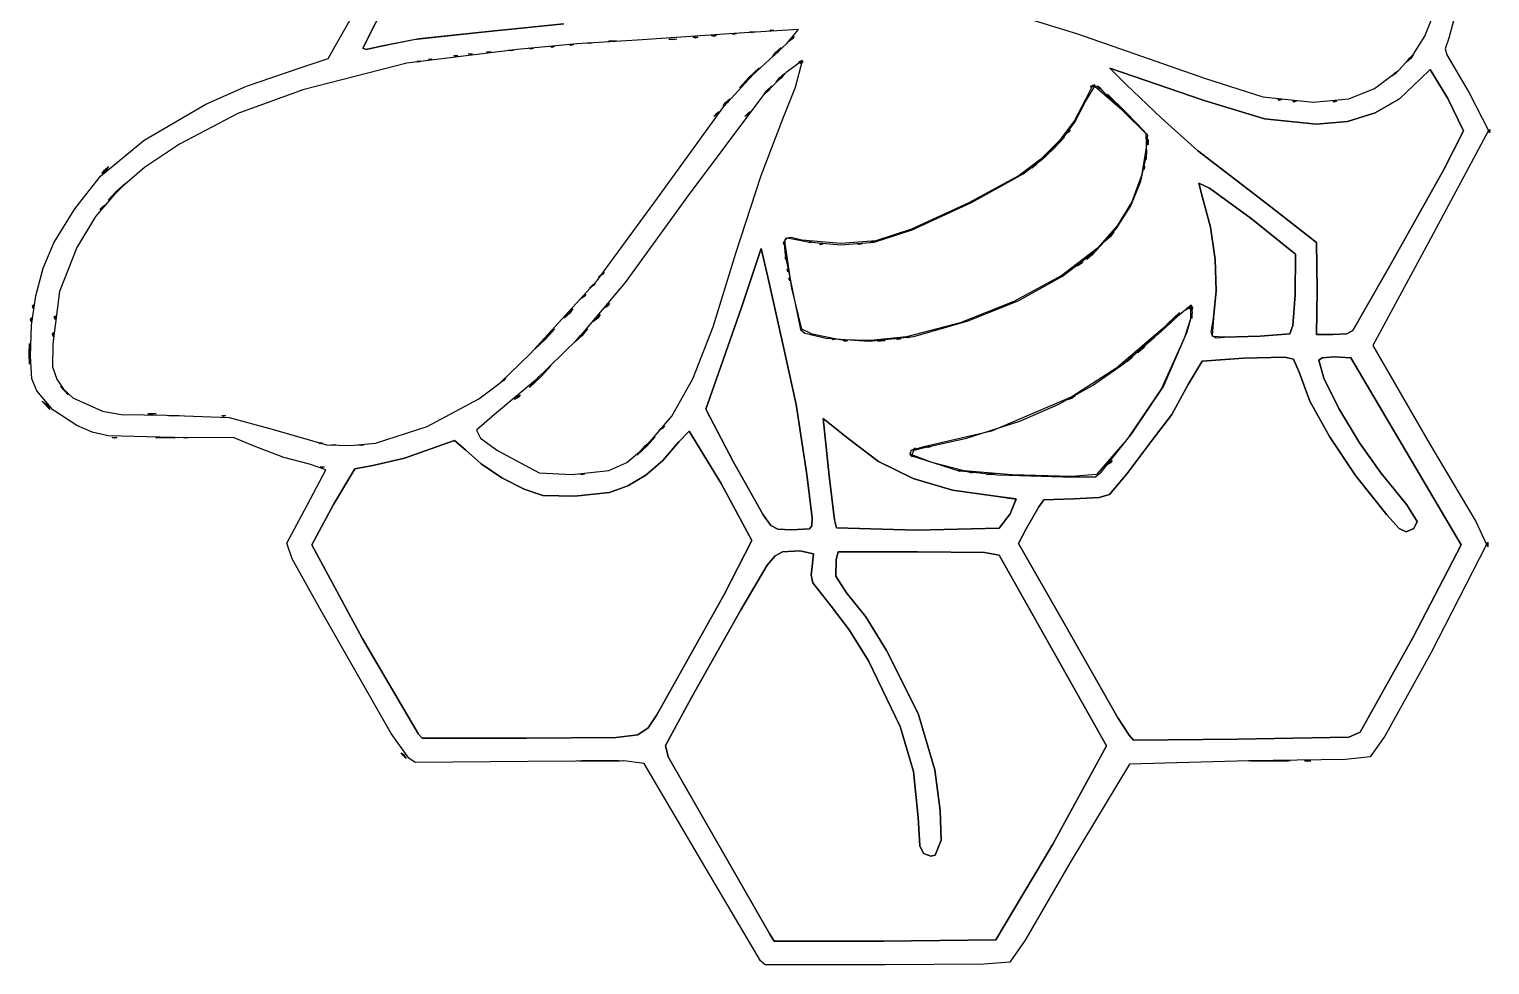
# Model space of a CAD drawing. Extents: x -1 to 144, y 109 to 298.
# Drawn here: x 67.9 to 135.7, y 108.8 to 152.2 of the extents above; entities that cross this region are included whole.
import ezdxf

# ---------------------------------------------------------------- set-up
doc = ezdxf.new("R2010")
doc.units = 0

msp = doc.modelspace()

# ---------------------------------------------------------------- linework, layer by layer
at = {"layer": 'Layer_1'}
for p, q in [((81.821743, 150.849454), (83.586078, 153.97214)), ((83.432556, 151.341004), (84.733578, 153.906892)), ((84.733578, 153.906882), (83.432556, 151.340993)), ((112.723867, 153.192691), (116.578973, 151.996923)), ((134.210461, 153.298798), (133.814522, 151.804383)), ((132.697955, 151.894197), (133.068113, 152.821801)), ((85.797545, 151.737773), (88.943229, 152.078602)), ((88.943229, 152.078613), (86.026375, 151.764985)), ((92.758311, 152.463752), (88.943229, 152.078613)), ((88.943229, 152.078602), (92.758311, 152.463742)), ((100.893506, 152.036953), (96.149495, 151.701703)), ((98.756468, 151.843033), (98.968417, 151.843033)), ((98.862443, 151.800233), (98.756468, 151.843033)), ((98.968417, 151.843033), (98.862443, 151.800233)), ((99.604265, 151.927833), (99.816213, 151.927833)), ((99.710238, 151.885033), (99.604265, 151.927833)), ((99.816213, 151.927833), (99.710238, 151.885033)), ((100.536839, 152.012633), (100.748789, 152.012633)), ((100.642814, 151.969833), (100.536839, 152.012633)), ((100.748789, 152.012633), (100.642814, 151.969833)), ((103.648842, 152.204482), (100.893506, 152.036953)), ((101.384635, 152.097433), (101.596585, 152.097433)), ((101.49061, 152.054633), (101.384635, 152.097433)), ((101.596585, 152.097433), (101.49061, 152.054633)), ((102.32251, 152.183932), (102.485004, 152.176932)), ((102.322511, 152.183632), (102.32251, 152.183932)), ((102.373731, 152.132432), (102.322511, 152.183632)), ((102.485004, 152.176932), (102.373731, 152.132432)), ((103.101422, 151.550733), (103.648842, 152.204482)), ((103.186202, 151.649303), (103.334567, 151.797673)), ((103.334567, 151.797673), (103.440541, 151.871635)), ((103.440541, 151.871635), (103.366577, 151.765673)), ((116.578973, 151.996923), (122.529916, 149.932415)), ((132.169432, 151.054633), (132.697955, 151.894197)), ((133.814522, 151.804383), (133.646624, 151.302074)), ((83.576573, 151.275987), (83.432556, 151.341014)), ((83.432556, 151.340993), (83.576573, 151.275994)), ((84.207927, 151.412913), (83.576573, 151.275987)), ((83.576573, 151.275994), (84.207927, 151.412893)), ((86.026375, 151.764985), (84.207927, 151.412913)), ((84.207927, 151.412893), (85.797545, 151.737763)), ((90.596432, 151.280154), (85.473546, 150.638469)), ((89.176374, 151.164774), (89.388323, 151.164774)), ((89.282347, 151.121974), (89.176374, 151.164774)), ((89.388323, 151.164774), (89.282347, 151.121974)), ((90.193728, 151.249504), (90.405677, 151.249504)), ((90.299703, 151.206704), (90.193728, 151.249504)), ((90.405677, 151.249504), (90.299703, 151.206704)), ((93.351768, 151.539143), (90.596432, 151.280154)), ((91.126304, 151.334303), (91.338253, 151.334303)), ((91.232279, 151.291503), (91.126304, 151.334303)), ((91.338253, 151.334303), (91.232279, 151.291503)), ((92.148958, 151.420903), (92.311453, 151.413904)), ((92.148959, 151.420603), (92.148958, 151.420903)), ((92.200179, 151.369404), (92.148959, 151.420603)), ((92.311453, 151.413904), (92.200179, 151.369404)), ((92.991455, 151.503903), (93.203405, 151.503903)), ((93.09743, 151.461103), (92.991455, 151.503903)), ((93.203405, 151.503903), (93.09743, 151.461103)), ((96.149495, 151.701703), (93.351768, 151.539143)), ((93.839252, 151.588703), (94.0512, 151.588703)), ((93.945226, 151.545903), (93.839252, 151.588703)), ((94.0512, 151.588703), (93.945226, 151.545903)), ((94.821793, 151.650443), (94.857594, 151.677003)), ((95.00497, 151.638403), (94.821793, 151.650443)), ((94.857594, 151.677303), (95.196713, 151.675303)), ((94.857594, 151.677003), (94.857594, 151.677303)), ((95.196713, 151.675303), (95.00497, 151.638403)), ((97.619519, 151.735173), (97.655322, 151.761733)), ((97.802698, 151.723133), (97.619519, 151.735173)), ((97.655322, 151.762033), (97.99444, 151.760033)), ((97.655322, 151.761733), (97.655322, 151.762033)), ((97.99444, 151.760033), (97.802698, 151.723133)), ((101.493744, 150.060829), (103.101422, 151.550733)), ((102.677525, 151.150974), (102.436019, 150.939024)), ((102.436019, 150.939024), (102.592745, 151.150974)), ((102.592745, 151.150974), (102.83425, 151.362923)), ((102.83425, 151.362923), (102.677525, 151.150974)), ((103.366577, 151.765673), (103.186203, 151.649313)), ((133.646624, 151.302074), (133.720121, 151.031334)), ((80.42288, 150.391175), (81.821743, 150.849454)), ((85.473546, 150.638469), (80.649121, 149.401616)), ((85.960048, 150.742644), (86.122541, 150.735644)), ((85.960049, 150.742344), (85.960048, 150.742644)), ((86.011269, 150.691144), (85.960049, 150.742344)), ((86.122541, 150.735644), (86.011269, 150.691144)), ((86.468725, 150.827384), (86.631219, 150.820384)), ((86.468726, 150.827084), (86.468725, 150.827384)), ((86.519946, 150.775884), (86.468726, 150.827084)), ((86.631219, 150.820384), (86.519946, 150.775884)), ((87.65564, 150.996944), (87.818133, 150.989944)), ((87.655641, 150.996644), (87.65564, 150.996944)), ((87.70686, 150.945444), (87.655641, 150.996644)), ((87.818133, 150.989944), (87.70686, 150.945444)), ((88.333876, 151.081774), (88.496371, 151.074774)), ((88.333877, 151.081474), (88.333876, 151.081774)), ((88.385097, 151.030274), (88.333877, 151.081474)), ((88.496371, 151.074774), (88.385097, 151.030274)), ((103.819573, 150.757884), (103.074156, 150.206657)), ((103.500962, 149.529636), (103.819573, 150.757884)), ((103.661222, 150.698844), (103.784662, 150.769544)), ((103.741002, 150.628144), (103.661222, 150.698844)), ((103.864442, 150.698844), (103.741002, 150.628144)), ((103.784662, 150.769544), (103.864442, 150.698844)), ((131.481614, 150.301285), (132.169432, 151.054633)), ((132.053654, 150.854284), (131.857814, 150.684734)), ((131.857814, 150.684734), (131.968874, 150.854284)), ((131.968874, 150.854284), (132.164713, 151.023844)), ((132.164713, 151.023844), (132.053654, 150.854284)), ((133.720121, 151.031334), (134.75213, 149.269686)), ((78.02645, 149.576173), (80.42288, 150.391175)), ((100.180491, 148.634347), (101.493744, 150.060829)), ((101.40583, 149.964085), (100.902945, 149.497796)), ((100.902945, 149.497796), (101.321051, 149.964085)), ((101.321051, 149.964085), (101.823937, 150.430375)), ((101.823937, 150.430375), (101.40583, 149.964085)), ((103.074156, 150.206657), (101.967129, 149.111636)), ((102.847083, 149.964085), (102.605578, 149.752136)), ((102.605578, 149.752136), (102.762304, 149.964085)), ((102.762304, 149.964085), (103.003809, 150.176035)), ((103.003809, 150.176035), (102.847083, 149.964085)), ((118.83895, 149.646326), (118.083451, 150.408225)), ((118.083451, 150.408225), (122.459486, 148.909036)), ((122.459526, 148.909086), (118.083491, 150.408275)), ((118.083491, 150.408275), (118.83899, 149.646376)), ((122.529916, 149.932415), (125.181766, 149.078236)), ((130.367253, 149.467808), (131.481614, 150.301285)), ((131.343835, 150.154845), (131.163465, 150.038495)), ((131.163475, 150.038485), (131.311835, 150.186845)), ((131.311835, 150.186845), (131.417804, 150.260815)), ((131.417804, 150.260815), (131.343835, 150.154845)), ((131.533219, 148.988295), (132.503753, 149.912155)), ((132.503793, 149.912205), (131.533259, 148.988345)), ((132.503753, 149.912155), (132.941893, 150.345555)), ((132.941933, 150.345605), (132.503793, 149.912205)), ((132.941893, 150.345555), (133.769488, 148.994721)), ((133.769528, 148.994771), (132.941933, 150.345605)), ((76.14151, 148.743217), (78.02645, 149.576173)), ((80.649121, 149.401616), (77.629006, 148.312359)), ((101.967129, 149.111636), (98.526761, 144.495852)), ((102.253606, 149.370546), (102.012101, 149.158596)), ((102.012101, 149.158596), (102.168827, 149.370546)), ((102.168827, 149.370546), (102.410332, 149.582496)), ((102.410332, 149.582496), (102.253606, 149.370546)), ((102.941916, 148.130767), (103.500962, 149.529636)), ((116.960103, 148.861807), (117.384652, 149.567586)), ((117.276258, 149.59686), (116.960253, 148.948337)), ((117.18427, 149.520721), (117.237062, 149.593146)), ((117.284462, 149.545646), (117.18427, 149.520721)), ((117.237012, 149.593096), (117.389032, 149.650996)), ((117.557382, 149.547366), (117.276258, 149.59686)), ((117.389032, 149.650996), (117.284462, 149.545646)), ((117.384652, 149.567586), (118.6722, 148.453457)), ((117.587902, 149.476516), (117.513932, 149.582493)), ((117.513932, 149.582493), (117.619902, 149.508516)), ((119.771389, 147.357559), (117.557382, 149.547366)), ((117.768262, 149.360156), (117.587892, 149.476506)), ((117.619902, 149.508516), (117.768262, 149.360156)), ((118.82643, 148.331997), (117.980221, 149.200986)), ((117.980221, 149.200986), (118.84921, 148.354777)), ((120.467438, 148.097328), (118.83895, 149.646326)), ((118.83899, 149.646376), (120.467478, 148.097378)), ((129.170197, 148.988887), (130.367253, 149.467808)), ((134.75213, 149.269686), (135.656779, 147.510878)), ((73.276025, 147.069441), (76.14151, 148.743217)), ((97.097166, 144.368682), (100.180491, 148.634347)), ((100.346066, 148.819477), (100.150227, 148.649917)), ((100.150227, 148.649917), (100.261286, 148.819477)), ((100.261286, 148.819477), (100.457125, 148.989037)), ((100.457125, 148.989037), (100.346066, 148.819477)), ((116.960253, 148.948337), (116.4513, 147.985111)), ((116.456066, 147.90283), (116.960103, 148.861807)), ((118.6722, 148.453457), (119.829139, 147.311809)), ((122.459486, 148.909036), (125.259287, 148.057371)), ((125.259327, 148.057421), (122.459526, 148.909086)), ((125.181766, 149.078236), (127.525539, 148.829547)), ((125.891221, 148.962176), (126.053711, 148.955177)), ((125.891241, 148.961877), (125.891221, 148.962176)), ((125.942441, 148.910677), (125.891241, 148.961877)), ((126.053711, 148.955177), (125.942441, 148.910677)), ((126.569451, 148.877376), (126.73195, 148.870377)), ((126.569481, 148.877077), (126.569451, 148.877376)), ((126.62068, 148.825877), (126.569481, 148.877077)), ((126.73195, 148.870377), (126.62068, 148.825877)), ((127.525539, 148.829547), (129.170157, 148.988526)), ((128.434608, 148.877376), (128.597098, 148.870377)), ((128.434628, 148.877077), (128.434608, 148.877376)), ((128.485828, 148.825877), (128.434628, 148.877077)), ((128.597098, 148.870377), (128.485828, 148.825877)), ((129.170157, 148.988526), (129.170197, 148.988887)), ((130.401874, 148.328989), (131.533219, 148.988295)), ((131.533259, 148.988345), (130.401914, 148.329039)), ((133.769488, 148.994721), (134.50028, 147.499138)), ((134.500321, 147.499188), (133.769528, 148.994771)), ((77.629006, 148.312359), (74.922195, 146.882909)), ((99.710218, 148.173248), (99.858583, 148.321617)), ((99.890593, 148.289617), (99.710219, 148.173258)), ((99.858583, 148.321617), (99.964558, 148.39558)), ((99.964558, 148.39558), (99.890593, 148.289617)), ((101.151472, 148.173248), (101.299836, 148.321617)), ((101.331846, 148.289617), (101.151473, 148.173258)), ((101.299836, 148.321617), (101.405811, 148.39558)), ((101.405811, 148.39558), (101.331846, 148.289617)), ((101.91457, 145.428421), (102.941916, 148.130767)), ((116.4513, 147.985111), (115.745858, 147.050176)), ((115.809455, 147.027843), (116.456066, 147.90283)), ((119.695419, 147.463008), (118.82643, 148.331997)), ((118.84921, 148.354777), (119.695419, 147.463008)), ((122.146819, 146.58641), (120.467438, 148.097328)), ((120.467478, 148.097378), (122.146859, 146.58646)), ((125.259287, 148.057371), (127.652709, 147.802278)), ((127.652749, 147.802328), (125.259327, 148.057421)), ((127.652709, 147.802278), (129.108708, 147.933796)), ((129.108748, 147.933846), (127.652749, 147.802328)), ((129.108708, 147.933796), (130.401874, 148.328989)), ((130.401914, 148.329039), (129.108748, 147.933846)), ((71.257352, 145.402701), (73.276025, 147.069441)), ((115.394465, 146.657599), (115.983024, 147.208669)), ((115.983024, 147.208669), (115.479245, 146.657599)), ((116.168264, 147.441818), (115.987894, 147.325469)), ((115.987904, 147.325459), (116.136264, 147.473818)), ((116.136264, 147.473818), (116.242241, 147.547788)), ((116.242241, 147.547788), (116.168264, 147.441818)), ((119.801589, 146.43546), (119.771389, 147.357559)), ((119.829139, 147.311809), (119.779139, 146.714979)), ((119.819509, 146.996719), (119.861709, 147.101079)), ((119.861709, 147.101079), (119.858709, 146.846739)), ((135.656779, 147.510878), (132.975752, 142.525455)), ((134.50028, 147.499138), (133.560112, 145.676371)), ((133.560152, 145.676421), (134.500321, 147.499188)), ((135.663159, 147.512438), (135.663459, 147.512458)), ((135.707659, 147.401168), (135.663159, 147.512438)), ((135.663459, 147.512458), (135.714659, 147.563658)), ((135.714659, 147.563658), (135.707659, 147.401168)), ((74.922195, 146.882909), (73.297945, 145.801534)), ((115.745858, 147.050176), (114.878421, 146.183053)), ((115.479245, 146.657599), (114.890685, 146.10653)), ((114.890685, 146.10653), (115.394465, 146.657599)), ((115.013948, 146.229511), (115.809455, 147.027843)), ((119.525235, 145.167032), (119.801589, 146.43546)), ((119.779139, 146.714979), (119.553762, 145.421476)), ((119.731609, 146.27609), (119.774409, 146.38207)), ((119.774409, 146.38207), (119.774409, 146.17012)), ((119.858709, 146.846739), (119.819609, 146.996719)), ((125.415132, 144.085553), (122.146819, 146.58641)), ((122.146859, 146.58646), (125.415172, 144.085603)), ((71.436242, 145.682631), (71.632081, 145.852191)), ((71.632081, 145.852191), (71.521022, 145.682631)), ((73.297945, 145.801534), (72.03927, 144.719596)), ((114.878421, 146.183053), (113.883485, 145.423261)), ((114.063223, 145.500501), (115.013948, 146.229511)), ((114.673836, 145.93697), (114.477996, 145.76741)), ((114.477996, 145.76741), (114.589056, 145.93697)), ((114.589056, 145.93697), (114.784895, 146.10653)), ((114.784895, 146.10653), (114.673836, 145.93697)), ((119.639839, 145.81685), (119.640139, 145.816871)), ((119.684339, 145.705571), (119.639839, 145.81685)), ((119.640139, 145.816871), (119.691339, 145.86807)), ((119.691339, 145.86807), (119.684339, 145.705571)), ((119.774409, 146.17012), (119.731609, 146.27609)), ((70.072339, 143.880045), (71.257352, 145.402701)), ((71.521022, 145.682631), (71.325183, 145.513071)), ((71.325183, 145.513071), (71.436242, 145.682631)), ((71.983766, 144.686472), (72.411208, 145.064442)), ((72.411208, 145.064442), (72.008504, 144.661732)), ((100.726061, 141.825296), (101.91457, 145.428421)), ((113.883485, 145.423261), (111.544747, 144.166136)), ((111.670003, 144.182217), (114.063223, 145.500501)), ((119.053466, 144.015033), (119.525235, 145.167032)), ((119.553762, 145.421476), (119.101855, 144.212638)), ((122.391326, 144.404092), (122.219516, 145.075401)), ((122.219516, 145.075401), (122.710798, 144.838762)), ((122.710822, 144.838816), (122.219536, 145.075451)), ((122.219536, 145.075451), (122.391346, 144.404142)), ((133.560112, 145.676371), (131.077385, 141.231746)), ((131.077425, 141.231796), (133.560152, 145.676421)), ((72.03927, 144.719596), (71.03122, 143.521465)), ((71.605802, 144.283772), (71.983766, 144.686472)), ((72.008504, 144.661732), (71.605802, 144.283772)), ((94.302527, 140.554733), (97.097166, 144.368682)), ((98.526761, 144.495852), (95.602341, 140.46248)), ((122.753364, 143.026839), (122.391326, 144.404092)), ((122.391346, 144.404142), (122.753388, 143.026889)), ((122.710798, 144.838762), (124.644103, 143.426843)), ((124.644123, 143.426893), (122.710822, 144.838816)), ((69.087409, 142.301785), (70.072339, 143.880045)), ((71.224293, 143.849493), (71.372657, 143.997853)), ((71.404667, 143.965853), (71.224294, 143.849503)), ((71.372657, 143.997853), (71.478632, 144.071823)), ((71.478632, 144.071823), (71.404667, 143.965853)), ((111.544747, 144.166136), (108.889916, 142.933394)), ((108.908825, 142.907854), (111.670003, 144.182217)), ((118.374099, 142.956056), (119.053466, 144.015033)), ((119.101855, 144.212638), (118.423853, 143.089359)), ((127.669929, 142.325845), (125.415132, 144.085553)), ((125.415172, 144.085603), (127.669969, 142.325895)), ((71.03122, 143.521465), (70.158845, 142.091515)), ((118.423853, 143.089359), (117.520192, 142.052535)), ((122.967784, 141.531862), (122.753364, 143.026839)), ((122.753388, 143.026889), (122.967808, 141.531912)), ((124.644103, 143.426843), (126.70643, 141.776446)), ((126.70645, 141.776496), (124.644123, 143.426893)), ((102.945249, 142.291525), (102.988009, 142.397505)), ((103.044781, 142.505468), (102.971521, 142.254141)), ((102.988009, 142.397505), (102.988009, 142.185555)), ((103.016643, 142.269865), (103.024022, 142.458512)), ((103.024022, 142.458512), (103.124631, 142.528293)), ((103.300363, 142.547034), (103.044781, 142.505468)), ((103.124631, 142.528293), (104.076388, 142.344365)), ((103.797655, 142.431735), (103.300363, 142.547034)), ((105.602441, 142.265305), (103.797655, 142.431735)), ((104.076388, 142.344365), (105.588499, 142.21241)), ((104.102882, 142.349365), (104.265376, 142.342365)), ((104.102883, 142.349065), (104.102882, 142.349365)), ((104.154103, 142.297865), (104.102883, 142.349065)), ((104.265376, 142.342365), (104.154103, 142.297865)), ((105.588499, 142.21241), (107.153223, 142.341365)), ((107.224164, 142.396212), (105.602441, 142.265305)), ((106.985388, 142.349365), (107.147882, 142.342365)), ((106.985389, 142.349065), (106.985388, 142.349365)), ((107.036609, 142.297865), (106.985389, 142.349065)), ((107.147882, 142.342365), (107.036609, 142.297865)), ((107.153223, 142.341365), (108.908825, 142.907854)), ((108.889916, 142.933394), (107.224164, 142.396212)), ((117.474952, 141.966695), (118.374099, 142.956056)), ((118.107411, 142.588175), (117.865901, 142.376225)), ((117.865901, 142.376225), (118.022631, 142.588175)), ((118.022631, 142.588175), (118.264141, 142.800124)), ((118.264141, 142.800124), (118.107411, 142.588175)), ((127.709129, 140.121108), (127.669929, 142.325845)), ((127.669969, 142.325895), (127.709169, 140.121158)), ((132.975752, 142.525455), (130.295296, 137.544271)), ((68.593443, 141.123505), (69.087409, 142.301785)), ((70.158845, 142.091515), (69.358846, 140.042464)), ((99.679112, 138.405934), (100.726061, 141.825296)), ((100.99246, 139.303049), (101.914729, 142.037195)), ((101.914729, 142.037195), (100.99246, 139.303049)), ((101.914729, 142.037195), (102.287011, 140.447577)), ((102.287011, 140.447577), (101.914729, 142.037195)), ((102.988009, 142.185555), (102.945249, 142.291525)), ((102.971521, 142.254141), (103.021192, 141.740156)), ((103.33946, 140.200039), (103.016643, 142.269865)), ((103.021192, 141.740156), (103.741068, 138.28501)), ((103.030029, 141.613296), (103.072789, 141.719266)), ((103.072789, 141.719266), (103.072789, 141.507316)), ((104.611559, 142.264625), (104.774053, 142.257625)), ((104.61156, 142.264325), (104.611559, 142.264625)), ((104.66278, 142.213125), (104.61156, 142.264325)), ((104.774053, 142.257625), (104.66278, 142.213125)), ((106.450217, 142.223365), (106.345856, 142.265565)), ((106.345856, 142.265565), (106.345856, 142.265465)), ((106.345856, 142.265465), (106.600195, 142.262465)), ((106.600195, 142.262465), (106.450217, 142.223365)), ((117.520192, 142.052535), (115.856059, 140.783043)), ((115.893509, 140.750955), (117.474952, 141.966695)), ((117.259612, 141.740466), (117.018113, 141.528516)), ((117.018113, 141.528516), (117.174832, 141.740466)), ((117.174832, 141.740466), (117.416342, 141.952415)), ((117.416342, 141.952415), (117.259612, 141.740466)), ((126.70643, 141.776446), (126.68743, 139.892108)), ((126.68745, 139.892158), (126.70645, 141.776496)), ((68.249009, 139.849057), (68.593443, 141.123505)), ((103.072789, 141.507316), (103.030029, 141.613296)), ((103.152636, 140.957816), (103.108106, 141.069086)), ((103.108116, 141.069106), (103.159336, 141.120306)), ((103.159336, 141.120306), (103.152636, 140.957816)), ((116.761743, 141.337586), (116.581373, 141.221236)), ((116.581383, 141.221226), (116.729743, 141.369586)), ((116.729743, 141.369586), (116.835717, 141.443556)), ((116.835717, 141.443556), (116.761743, 141.337586)), ((123.020435, 140.075513), (122.967784, 141.531862)), ((122.967808, 141.531912), (123.020456, 140.075563)), ((131.077385, 141.231746), (129.354057, 138.24326)), ((129.354097, 138.24331), (131.077425, 141.231796)), ((91.191171, 137.148341), (94.302527, 140.554733)), ((95.602341, 140.46248), (93.382462, 137.84065)), ((93.945226, 140.203898), (94.09359, 140.352267)), ((94.1256, 140.320267), (93.945227, 140.203908)), ((94.09359, 140.352267), (94.199565, 140.42623)), ((94.199565, 140.42623), (94.1256, 140.320267)), ((94.369124, 140.712547), (94.517488, 140.860907)), ((94.549498, 140.828907), (94.369125, 140.712557)), ((94.517488, 140.860907), (94.623462, 140.934877)), ((94.623462, 140.934877), (94.549498, 140.828907)), ((102.287011, 140.447577), (103.026401, 137.119972)), ((103.026401, 137.119972), (102.287011, 140.447577)), ((103.237415, 140.533947), (103.192885, 140.645227)), ((103.192895, 140.645247), (103.244115, 140.696447)), ((103.244115, 140.696447), (103.237415, 140.533947)), ((115.856059, 140.783043), (113.634823, 139.586605)), ((113.858531, 139.632007), (115.893509, 140.750955)), ((68.055966, 138.487555), (68.249009, 139.849057)), ((69.358846, 140.042464), (69.04444, 137.612481)), ((93.521328, 139.695218), (93.669692, 139.843588)), ((93.701702, 139.811588), (93.521329, 139.695228)), ((93.669692, 139.843588), (93.775666, 139.91755)), ((93.775666, 139.91755), (93.701702, 139.811588)), ((103.790777, 138.2915), (103.33946, 140.200039)), ((111.512704, 138.677389), (113.858531, 139.632007)), ((122.897165, 138.814139), (123.020435, 140.075513)), ((123.020456, 140.075563), (122.897185, 138.814189)), ((126.68743, 139.892108), (126.580969, 138.474325)), ((126.580993, 138.474382), (126.68745, 139.892158)), ((127.672069, 138.05251), (127.709129, 140.121108)), ((127.709169, 140.121158), (127.672169, 138.05256)), ((68.138661, 139.262259), (68.094131, 139.373529)), ((68.094141, 139.373549), (68.145361, 139.424748)), ((68.145361, 139.424748), (68.138661, 139.262259)), ((93.01265, 139.027419), (92.771145, 138.815469)), ((92.771145, 138.815469), (92.927871, 139.027419)), ((92.927871, 139.027419), (93.169377, 139.239359)), ((93.169377, 139.239359), (93.01265, 139.027419)), ((94.241954, 138.815549), (94.437793, 138.985109)), ((94.437793, 138.985109), (94.326734, 138.815549)), ((94.623463, 139.271319), (94.771827, 139.419689)), ((94.803836, 139.387689), (94.623464, 139.271329)), ((94.771827, 139.419689), (94.877802, 139.493651)), ((94.877802, 139.493651), (94.803836, 139.387689)), ((99.732885, 135.688183), (100.99246, 139.303049)), ((100.99246, 139.303049), (99.732885, 135.688183)), ((113.634823, 139.586605), (111.137788, 138.593748)), ((120.174339, 137.942641), (121.524202, 139.153614)), ((121.861007, 139.409029), (120.425718, 138.2142)), ((120.777968, 138.56119), (121.323727, 139.069869)), ((121.323727, 139.069869), (120.862748, 138.56119)), ((121.524202, 139.153614), (121.745821, 139.290363)), ((121.679449, 138.172781), (121.92304, 139.063332)), ((121.745821, 139.290363), (121.833247, 139.246699)), ((121.807057, 139.281749), (121.840356, 139.408918)), ((121.889156, 139.154589), (121.807057, 139.281749)), ((121.833247, 139.246699), (121.821039, 138.779685)), ((121.840356, 139.408918), (121.922457, 139.281749)), ((121.851096, 138.900249), (121.893896, 139.006219)), ((121.92304, 139.063332), (121.861007, 139.409029)), ((121.922457, 139.281749), (121.889156, 139.154589)), ((121.893896, 139.006219), (121.893896, 138.794269)), ((68.016054, 138.730749), (68.058814, 138.836719)), ((68.058814, 138.62477), (68.016054, 138.730749)), ((68.01617, 137.048112), (68.055966, 138.487555)), ((68.058814, 138.836719), (68.058814, 138.62477)), ((69.156016, 138.753659), (69.111486, 138.864929)), ((69.111496, 138.864949), (69.162716, 138.916149)), ((69.162716, 138.916149), (69.156016, 138.753659)), ((91.825735, 137.840601), (92.328622, 138.30689)), ((92.328622, 138.30689), (91.910515, 137.840601)), ((93.521328, 138.01016), (93.851319, 138.30689)), ((93.851319, 138.30689), (93.606107, 138.01016)), ((94.326734, 138.815549), (94.130896, 138.645989)), ((94.130896, 138.645989), (94.241954, 138.815549)), ((98.742389, 135.996937), (99.679112, 138.405934)), ((103.741068, 138.28501), (103.934946, 138.113366)), ((104.281734, 138.066833), (103.790777, 138.2915)), ((111.137788, 138.593748), (108.646257, 137.935)), ((108.998715, 137.95464), (111.512704, 138.677389)), ((120.862748, 138.56119), (120.316988, 138.05251)), ((120.316988, 138.05251), (120.777968, 138.56119)), ((121.821039, 138.779685), (121.556017, 137.907772)), ((121.893896, 138.794269), (121.851096, 138.900249)), ((122.794793, 138.162044), (122.897165, 138.814139)), ((122.897185, 138.814189), (122.837748, 137.997225)), ((126.580969, 138.474325), (126.444171, 138.07417)), ((126.444191, 138.07422), (126.580993, 138.474382)), ((129.354057, 138.24326), (129.08778, 138.083824)), ((129.08788, 138.083866), (129.354157, 138.24331)), ((67.948854, 137.161851), (67.958313, 137.629028)), ((67.958313, 137.629028), (67.980493, 137.561711)), ((69.04444, 137.612481), (69.032174, 136.543765)), ((69.03341, 138.05247), (69.07617, 138.15844)), ((69.07617, 137.94649), (69.03341, 138.05247)), ((69.07617, 138.15844), (69.07617, 137.94649)), ((91.910515, 137.840601), (91.40763, 137.374311)), ((91.40763, 137.374311), (91.825735, 137.840601)), ((93.382462, 137.84065), (91.419352, 135.915513)), ((93.606107, 138.01016), (93.276116, 137.713431)), ((93.276116, 137.713431), (93.521328, 138.01016)), ((103.934946, 138.113366), (104.924204, 137.88017)), ((105.560031, 137.801831), (104.281734, 138.066833)), ((104.924204, 137.88017), (106.917008, 137.737083)), ((105.205016, 137.856281), (105.36751, 137.849281)), ((105.205018, 137.855981), (105.205016, 137.856281)), ((105.256237, 137.804781), (105.205018, 137.855981)), ((105.36751, 137.849281), (105.256237, 137.804781)), ((105.560061, 137.801691), (105.560031, 137.801831)), ((106.993901, 137.767876), (105.560061, 137.801691)), ((105.708395, 137.76958), (105.920345, 137.76958)), ((105.81437, 137.726781), (105.708395, 137.76958)), ((105.920345, 137.76958), (105.81437, 137.726781)), ((106.917008, 137.737083), (108.998735, 137.95467)), ((108.646257, 137.935), (106.993901, 137.767876)), ((107.284394, 137.746721), (107.320196, 137.773281)), ((107.467572, 137.734681), (107.284394, 137.746721)), ((107.320196, 137.773581), (107.659314, 137.771581)), ((107.320196, 137.773281), (107.320196, 137.773581)), ((107.659314, 137.771581), (107.467572, 137.734681)), ((108.167004, 137.85428), (108.378953, 137.85428)), ((108.272978, 137.811481), (108.167004, 137.85428)), ((108.378953, 137.85428), (108.272978, 137.811481)), ((108.68098, 137.94082), (108.843474, 137.93382)), ((108.680981, 137.94052), (108.68098, 137.94082)), ((108.732201, 137.88932), (108.680981, 137.94052)), ((108.843474, 137.93382), (108.732201, 137.88932)), ((120.425718, 138.2142), (118.413393, 136.504513)), ((118.717099, 136.694307), (120.174339, 137.942641)), ((119.548669, 137.416191), (119.790169, 137.628141)), ((119.790169, 137.628141), (119.633449, 137.416191)), ((121.556017, 137.907772), (120.486968, 135.551553)), ((120.575078, 135.636343), (121.679449, 138.172781)), ((122.864065, 137.95502), (122.794793, 138.162044)), ((122.837748, 137.997225), (123.0235, 137.901419)), ((123.406114, 137.92059), (122.864045, 137.95509)), ((123.0235, 137.901419), (123.406135, 137.9206)), ((125.064312, 137.96699), (123.406114, 137.92059)), ((123.406135, 137.9206), (125.064333, 137.967)), ((126.444171, 138.07417), (125.064312, 137.96699)), ((125.064333, 137.96704), (126.444191, 138.07422)), ((128.428008, 138.05251), (127.672069, 138.05251)), ((127.672169, 138.05256), (128.428108, 138.05256)), ((129.08778, 138.083824), (128.428008, 138.05251)), ((128.428108, 138.05256), (129.08788, 138.083866)), ((67.957865, 136.680539), (67.948852, 137.161851)), ((67.980493, 137.561711), (67.980092, 136.713922)), ((68.077656, 135.992327), (68.01617, 137.048112)), ((89.801441, 135.808919), (91.191171, 137.148341)), ((103.026401, 137.119972), (103.526927, 134.801063)), ((103.526927, 134.801063), (103.026401, 137.119972)), ((119.08238, 136.949902), (118.88654, 136.780342)), ((118.88654, 136.780342), (118.9976, 136.949902)), ((118.9976, 136.949902), (119.19344, 137.119461)), ((119.19344, 137.119461), (119.08238, 136.949902)), ((119.633449, 137.416191), (119.391939, 137.204241)), ((119.391939, 137.204241), (119.548669, 137.416191)), ((122.364696, 136.818092), (124.280773, 136.947052)), ((124.280773, 136.947032), (122.364696, 136.818072)), ((124.280773, 136.947052), (126.212391, 137.002551)), ((126.212391, 137.002532), (124.280773, 136.947032)), ((126.212391, 137.002551), (126.612854, 136.912318)), ((126.612854, 136.912324), (126.212391, 137.002532)), ((126.86733, 136.297462), (126.612854, 136.912324)), ((126.612854, 136.912318), (126.86733, 136.297482)), ((127.789749, 136.852482), (127.942966, 136.969775)), ((127.942948, 136.969759), (127.789749, 136.852462)), ((128.493848, 137.014502), (127.942948, 136.969759)), ((127.942966, 136.969775), (128.493848, 137.014521)), ((128.493848, 137.014521), (129.264377, 136.972121)), ((129.264377, 136.972102), (128.493848, 137.014502)), ((129.264377, 136.972121), (134.385091, 128.294032)), ((134.385091, 128.294013), (129.264377, 136.972102)), ((130.295296, 137.544271), (132.933932, 132.967547)), ((67.980092, 136.713922), (67.957865, 136.680539)), ((69.032174, 136.543765), (69.224079, 135.984043)), ((91.613786, 136.102113), (92.159547, 136.610782)), ((92.159547, 136.610782), (91.698567, 136.102113)), ((118.413393, 136.504513), (116.327043, 135.152944)), ((117.280939, 135.683392), (118.717099, 136.694307)), ((118.71167, 136.674382), (118.531301, 136.558022)), ((118.531311, 136.558012), (118.67967, 136.706382)), ((118.67967, 136.706382), (118.785648, 136.780344)), ((118.785648, 136.780344), (118.71167, 136.674382)), ((121.727937, 135.731213), (122.364696, 136.818092)), ((122.364696, 136.818072), (121.727937, 135.731193)), ((126.86733, 136.297482), (127.370381, 134.955467)), ((127.370381, 134.955447), (126.86733, 136.297462)), ((128.016747, 136.02365), (127.789749, 136.852482)), ((127.789749, 136.852462), (128.016747, 136.02363)), ((68.297443, 135.435794), (68.077656, 135.992327)), ((69.224079, 135.984043), (69.535113, 135.508466)), ((69.563036, 135.445064), (69.401532, 135.635823)), ((69.401532, 135.635823), (69.592286, 135.474313)), ((88.81606, 135.059304), (89.801441, 135.808919)), ((91.419352, 135.915513), (89.536686, 134.333995)), ((89.791026, 135.795003), (89.93939, 135.943363)), ((89.9714, 135.911363), (89.791027, 135.795013)), ((89.93939, 135.943363), (90.045364, 136.017333)), ((90.045364, 136.017333), (89.9714, 135.911363)), ((91.698567, 136.102113), (91.152807, 135.593433)), ((91.152807, 135.593433), (91.613786, 136.102113)), ((97.761213, 134.264271), (98.742389, 135.996937)), ((99.343823, 134.586045), (99.732885, 135.688183)), ((99.732885, 135.688183), (99.343823, 134.586045)), ((115.7256, 134.822115), (117.280939, 135.683392)), ((120.486968, 135.551553), (118.886708, 133.196454)), ((119.128635, 133.476766), (120.575078, 135.636343)), ((120.963921, 134.338844), (121.727937, 135.731213)), ((121.727937, 135.731193), (120.963921, 134.338824)), ((128.712192, 134.617666), (128.016747, 136.02365)), ((128.016747, 136.02363), (128.712192, 134.617646)), ((69.042095, 134.553072), (68.297443, 135.435794)), ((68.71524, 134.767244), (68.553736, 134.957994)), ((68.553736, 134.957994), (68.74449, 134.796494)), ((69.535113, 135.508466), (69.974817, 135.115149)), ((69.75379, 135.254314), (69.563036, 135.445064)), ((69.592286, 135.474313), (69.75379, 135.254314)), ((69.974817, 135.115149), (71.351463, 134.497565)), ((86.413821, 133.783631), (88.81606, 135.059304)), ((90.469262, 135.032394), (90.617627, 135.180754)), ((90.649637, 135.148754), (90.469263, 135.032404)), ((90.617627, 135.180754), (90.723601, 135.254724)), ((90.723601, 135.254724), (90.649637, 135.148754)), ((116.327043, 135.152944), (112.596737, 133.572006)), ((116.157484, 135.036394), (116.327043, 135.169534)), ((116.327043, 135.084704), (116.157484, 135.036304)), ((116.327043, 135.169534), (116.496603, 135.217834)), ((116.496603, 135.217834), (116.327043, 135.084704)), ((127.370381, 134.955467), (128.271351, 133.314866)), ((128.271351, 133.314846), (127.370381, 134.955447)), ((68.905994, 134.576485), (68.71524, 134.767244)), ((68.74449, 134.796494), (68.905994, 134.576485)), ((70.158893, 133.823216), (69.042095, 134.553072)), ((71.351463, 134.497565), (72.220617, 134.342276)), ((72.220617, 134.342276), (74.318748, 134.310325)), ((73.457334, 134.355245), (73.493136, 134.381805)), ((73.640512, 134.343205), (73.457334, 134.355245)), ((73.493136, 134.382105), (73.832254, 134.380105)), ((73.493136, 134.381805), (73.493136, 134.382105)), ((73.832254, 134.380105), (73.640512, 134.343205)), ((74.318748, 134.310325), (77.22433, 134.199293)), ((74.427318, 134.273132), (74.468278, 134.298505)), ((74.657867, 134.261905), (74.427318, 134.273132)), ((74.468278, 134.298505), (74.468278, 134.298305)), ((74.468278, 134.298305), (74.892177, 134.297305)), ((74.901541, 134.271805), (74.657867, 134.261905)), ((74.892177, 134.297305), (74.901541, 134.271805)), ((76.88863, 134.295305), (77.051124, 134.288305)), ((76.888631, 134.295005), (76.88863, 134.295305)), ((76.939851, 134.243805), (76.888631, 134.295005)), ((77.051124, 134.288305), (76.939851, 134.243805)), ((77.22433, 134.199293), (79.21653, 133.654566)), ((89.536686, 134.333995), (88.702654, 133.609376)), ((96.580901, 132.873907), (97.761213, 134.264271)), ((100.615102, 132.160368), (99.343823, 134.586045)), ((99.343823, 134.586045), (100.615102, 132.160368)), ((103.526927, 134.801063), (104.029725, 131.547978)), ((104.029725, 131.547978), (103.526927, 134.801063)), ((113.910821, 134.022695), (115.7256, 134.822115)), ((120.006369, 133.079697), (120.963921, 134.338844)), ((120.963921, 134.338824), (120.006369, 133.079676)), ((129.662544, 133.023756), (128.712192, 134.617666)), ((128.712192, 134.617646), (129.662544, 133.023736)), ((70.872214, 133.511032), (70.158893, 133.823216)), ((71.608631, 133.344485), (70.872214, 133.511032)), ((79.21653, 133.654566), (81.736963, 132.937477)), ((84.008392, 133.014266), (86.413821, 133.783631)), ((88.702654, 133.609376), (88.880494, 133.245861)), ((97.166851, 133.591296), (97.315214, 133.739666)), ((97.347224, 133.707666), (97.166852, 133.591306)), ((97.315214, 133.739666), (97.421189, 133.813628)), ((97.421189, 133.813628), (97.347224, 133.707666)), ((98.091477, 133.071747), (98.564921, 133.559226)), ((98.564921, 133.559226), (98.091477, 133.071747)), ((98.564921, 133.559226), (100.05187, 131.131814)), ((100.051869, 131.131814), (98.564921, 133.559226)), ((105.9494, 133.217406), (104.78759, 134.152695)), ((104.78759, 134.152695), (105.060259, 131.495838)), ((105.060259, 131.495829), (104.78759, 134.152685)), ((104.78759, 134.152685), (105.9494, 133.217396)), ((112.596737, 133.572006), (109.457913, 132.831647)), ((111.430157, 133.232591), (113.910821, 134.022695)), ((74.615477, 133.264566), (71.608631, 133.344485)), ((71.796555, 133.276486), (72.008504, 133.276486)), ((71.902531, 133.233686), (71.796555, 133.276486)), ((72.008504, 133.276486), (71.902531, 133.233686)), ((73.825835, 133.260024), (73.873656, 133.282486)), ((74.276358, 133.250686), (73.825835, 133.260024)), ((73.873656, 133.282486), (74.679062, 133.282486)), ((74.726883, 133.260024), (74.276358, 133.250686)), ((77.455593, 133.262566), (74.615477, 133.264566)), ((74.679062, 133.282486), (74.726883, 133.260024)), ((75.10296, 133.276256), (75.314909, 133.276256)), ((75.208934, 133.233456), (75.10296, 133.276256)), ((75.314909, 133.276256), (75.208934, 133.233456)), ((78.388169, 132.870527), (77.455593, 133.262566)), ((79.765848, 132.339071), (78.388169, 132.870527)), ((81.381949, 133.023917), (81.544443, 133.016917)), ((81.38195, 133.023617), (81.381949, 133.023917)), ((81.433171, 132.972417), (81.38195, 133.023617)), ((81.544443, 133.016917), (81.433171, 132.972417)), ((81.736963, 132.937477), (82.848087, 132.899114)), ((81.970108, 132.937417), (82.182057, 132.937417)), ((82.076082, 132.894617), (81.970108, 132.937417)), ((82.182057, 132.937417), (82.076082, 132.894617)), ((82.848087, 132.899114), (84.008392, 133.014277)), ((83.241801, 132.937417), (83.453751, 132.937417)), ((83.347776, 132.894617), (83.241801, 132.937417)), ((83.453751, 132.937417), (83.347776, 132.894617)), ((85.362682, 132.308608), (86.841522, 132.841077)), ((86.841522, 132.841077), (85.362682, 132.308608)), ((86.841522, 132.841077), (87.673987, 133.135336)), ((87.673987, 133.135336), (86.841522, 132.841077)), ((87.673987, 133.135336), (88.204708, 132.676707)), ((88.204708, 132.676707), (87.673987, 133.135336)), ((88.880494, 133.245861), (89.671118, 132.664607)), ((95.682026, 132.103278), (96.580901, 132.873907)), ((96.615783, 132.881317), (96.15587, 132.457417)), ((96.15587, 132.457417), (96.531003, 132.881317)), ((96.531003, 132.881317), (96.990918, 133.305216)), ((96.990918, 133.305216), (96.615783, 132.881317)), ((97.346605, 132.208622), (98.091477, 133.071747)), ((98.091477, 133.071747), (97.346605, 132.208622)), ((107.348045, 132.16184), (105.9494, 133.217406)), ((105.9494, 133.217396), (107.348045, 132.16183)), ((109.457913, 132.831647), (108.871549, 132.665935)), ((109.420253, 132.796217), (111.430157, 133.232591)), ((109.613556, 132.854417), (109.77605, 132.847417)), ((109.613557, 132.854117), (109.613556, 132.854417)), ((109.664777, 132.802917), (109.613557, 132.854117)), ((109.77605, 132.847417), (109.664777, 132.802917)), ((118.886708, 133.196454), (117.460312, 131.556748)), ((117.683332, 131.664558), (119.128635, 133.476766)), ((118.89084, 131.601618), (120.006369, 133.079697)), ((120.006369, 133.079676), (118.89084, 131.601598)), ((128.271351, 133.314866), (129.486867, 131.51135)), ((129.486867, 131.51133), (128.271351, 133.314846)), ((130.654265, 131.631148), (129.662544, 133.023756)), ((129.662544, 133.023736), (130.654265, 131.631128)), ((132.933932, 132.967547), (135.066897, 129.379864)), ((80.95572, 132.037738), (79.765848, 132.339071)), ((83.899353, 131.964808), (85.362682, 132.308608)), ((85.362682, 132.308608), (83.899353, 131.964808)), ((88.204708, 132.676707), (88.912221, 132.044783)), ((88.912221, 132.044783), (88.204708, 132.676707)), ((89.671118, 132.664607), (91.613786, 131.637548)), ((96.551126, 131.522582), (97.346605, 132.208622)), ((97.346605, 132.208622), (96.551126, 131.522582)), ((101.995739, 129.678851), (100.615102, 132.160368)), ((100.615102, 132.160368), (101.995739, 129.678851)), ((108.965819, 131.360736), (107.348045, 132.16184)), ((107.348045, 132.16183), (108.965819, 131.360726)), ((108.871549, 132.665935), (108.7991, 132.546479)), ((108.7991, 132.546479), (108.892368, 132.416267)), ((108.82175, 132.461127), (108.86788, 132.66685)), ((108.91884, 132.372677), (108.82176, 132.461177)), ((108.86788, 132.66685), (109.06258, 132.796537)), ((108.892368, 132.416267), (111.028315, 131.735608)), ((108.899044, 132.472917), (109.011851, 132.686459)), ((109.822208, 132.104863), (108.899044, 132.472917)), ((108.99686, 132.682227), (108.90088, 132.470277)), ((108.90088, 132.470277), (108.91884, 132.372677)), ((109.06258, 132.796537), (108.99686, 132.682227)), ((109.011851, 132.686459), (109.420253, 132.796217)), ((118.086221, 132.129108), (118.192191, 132.203078)), ((118.192191, 132.203078), (118.118221, 132.097108)), ((80.843429, 130.13801), (81.718604, 131.766368)), ((81.718604, 131.766368), (80.95572, 132.037738)), ((81.466728, 131.921848), (81.629223, 131.914848)), ((81.466729, 131.921548), (81.466728, 131.921848)), ((81.517949, 131.870348), (81.466729, 131.921548)), ((81.629223, 131.914848), (81.517949, 131.870348)), ((82.06312, 130.16805), (83.061212, 131.821248)), ((83.061212, 131.821248), (82.06312, 130.16805)), ((83.061212, 131.821248), (83.899353, 131.964808)), ((83.899353, 131.964808), (83.061212, 131.821248)), ((88.912221, 132.044783), (89.882503, 131.404725)), ((89.882503, 131.404725), (88.912221, 132.044783)), ((91.613786, 131.637548), (93.132724, 131.55859)), ((93.132724, 131.55859), (94.835412, 131.734848)), ((93.500133, 131.580698), (93.712082, 131.580698)), ((93.606107, 131.537898), (93.500133, 131.580698)), ((93.712082, 131.580698), (93.606107, 131.537898)), ((94.835412, 131.734858), (95.682026, 132.103278)), ((95.720002, 131.024521), (96.551126, 131.522582)), ((96.551126, 131.522582), (95.720002, 131.024521)), ((104.029725, 131.547978), (104.275735, 129.539933)), ((104.275735, 129.539926), (104.029725, 131.547978)), ((105.060259, 131.495838), (105.305692, 129.456891)), ((105.305692, 129.456881), (105.060259, 131.495829)), ((111.332163, 131.730718), (109.822208, 132.104863)), ((111.028315, 131.735608), (112.887447, 131.543361)), ((111.054809, 131.752298), (111.217303, 131.745298)), ((111.05481, 131.751998), (111.054809, 131.752298)), ((111.10603, 131.700798), (111.05481, 131.751998)), ((111.217303, 131.745298), (111.10603, 131.700798)), ((113.555385, 131.532048), (111.332163, 131.730718)), ((111.558187, 131.665698), (111.770136, 131.665698)), ((111.664162, 131.622898), (111.558187, 131.665698)), ((111.770136, 131.665698), (111.664162, 131.622898)), ((112.37117, 131.557838), (112.406972, 131.584398)), ((112.554348, 131.545799), (112.37117, 131.557838)), ((112.406972, 131.584698), (112.74609, 131.582698)), ((112.406972, 131.584398), (112.406972, 131.584698)), ((112.74609, 131.582698), (112.554348, 131.545799)), ((112.887447, 131.543361), (115.917834, 131.452979)), ((116.314743, 131.453484), (113.555385, 131.532048)), ((114.490662, 131.472839), (114.526466, 131.499399)), ((114.673836, 131.460799), (114.490662, 131.472839)), ((114.526466, 131.499698), (114.865585, 131.497698)), ((114.526466, 131.499399), (114.526466, 131.499698)), ((114.865585, 131.497698), (114.673836, 131.460799)), ((117.460312, 131.556748), (116.314743, 131.453484)), ((117.416162, 131.439779), (117.683332, 131.664558)), ((117.937851, 131.980748), (118.086221, 132.129108)), ((118.118221, 132.097108), (117.937851, 131.980758)), ((118.073001, 130.62533), (118.89084, 131.601618)), ((118.89084, 131.601598), (118.073001, 130.62531)), ((129.486867, 131.51135), (130.933555, 129.680591)), ((130.933555, 129.680571), (129.486867, 131.51133)), ((131.862904, 130.13881), (130.654265, 131.631148)), ((130.654265, 131.631128), (131.862904, 130.13879)), ((89.882503, 131.404725), (90.909085, 130.877251)), ((90.909085, 130.877251), (89.882503, 131.404725)), ((90.909085, 130.877251), (91.785497, 130.58308)), ((91.785497, 130.58308), (90.909085, 130.877251)), ((94.868198, 130.72533), (95.720002, 131.024521)), ((95.720002, 131.024521), (94.868198, 130.72533)), ((101.475455, 128.489422), (100.051869, 131.131814)), ((100.05187, 131.131814), (101.475455, 128.489422)), ((110.784916, 130.821041), (108.965819, 131.360736)), ((108.965819, 131.360726), (110.784916, 130.821031)), ((112.787532, 130.5497), (110.784916, 130.821041)), ((110.784916, 130.821031), (112.787532, 130.54969)), ((115.917834, 131.452979), (117.416162, 131.439779)), ((79.902387, 128.361283), (80.843429, 130.13801)), ((81.061876, 128.294773), (82.06312, 130.16805)), ((82.06312, 130.16805), (81.061876, 128.294773)), ((91.785497, 130.58308), (93.262932, 130.544108)), ((93.262932, 130.544108), (91.785497, 130.58308)), ((93.262932, 130.544108), (94.868198, 130.72533)), ((94.868198, 130.72533), (93.262932, 130.544108)), ((113.744488, 130.41718), (112.787532, 130.5497)), ((112.787532, 130.54969), (113.744488, 130.41717)), ((113.45519, 129.732689), (113.744488, 130.41718)), ((113.744488, 130.41717), (113.455191, 129.732664)), ((114.795625, 130.04838), (115.020535, 130.38)), ((115.020535, 130.37998), (114.795625, 130.04836)), ((115.020535, 130.38), (116.415603, 130.4241)), ((116.415603, 130.42408), (115.020535, 130.37998)), ((116.415603, 130.4241), (117.595834, 130.489641)), ((117.595834, 130.489598), (116.415603, 130.42408)), ((117.595834, 130.489641), (118.073001, 130.62533)), ((118.073001, 130.62531), (117.595834, 130.489598)), ((132.350383, 129.371691), (131.862904, 130.13881)), ((131.862904, 130.13879), (132.350383, 129.371671)), ((102.355907, 129.191361), (101.995739, 129.678851)), ((101.995739, 129.678851), (102.355907, 129.191361)), ((104.275735, 129.539933), (104.257643, 129.164945)), ((104.257643, 129.164936), (104.275735, 129.539926)), ((105.305692, 129.456891), (105.407427, 129.082882)), ((105.407427, 129.082872), (105.305692, 129.456881)), ((112.953062, 129.070692), (113.45519, 129.732689)), ((113.455191, 129.732664), (112.953062, 129.070681)), ((114.206966, 129.031022), (114.795625, 130.04838)), ((114.795625, 130.04836), (114.206966, 129.031002)), ((130.933555, 129.680591), (131.517513, 129.049372)), ((131.517513, 129.049352), (130.933555, 129.680571)), ((102.355907, 129.191361), (102.681858, 129.016114)), ((102.681858, 129.016071), (102.355907, 129.191322)), ((102.681858, 129.016114), (103.312942, 128.981132)), ((103.312942, 128.981092), (102.681858, 129.016071)), ((103.312942, 128.981132), (104.154234, 129.032632)), ((104.154234, 129.032592), (103.312942, 128.981092)), ((104.257643, 129.164945), (104.154234, 129.032592)), ((104.154234, 129.032592), (104.257643, 129.164936)), ((109.12131, 128.975742), (105.407427, 129.082882)), ((105.407427, 129.082882), (109.12131, 128.975749)), ((112.953062, 129.070681), (109.12131, 128.975742)), ((109.12131, 128.975749), (112.953062, 129.070681)), ((113.843215, 128.345282), (114.206966, 129.031022)), ((114.206966, 129.031002), (113.843215, 128.345263)), ((131.517513, 129.049372), (131.836084, 128.896382)), ((131.836084, 128.896362), (131.517513, 129.049352)), ((131.836084, 128.896382), (132.192758, 129.04206)), ((132.192758, 129.04204), (131.836084, 128.896362)), ((132.192758, 129.04206), (132.350383, 129.371691)), ((132.350383, 129.371671), (132.192758, 129.04204)), ((135.066897, 129.379864), (135.566769, 128.304663)), ((80.148479, 127.646035), (79.902387, 128.361283)), ((83.403274, 123.959415), (81.061876, 128.294773)), ((81.061876, 128.294773), (83.403269, 123.959415)), ((101.475455, 128.489422), (100.193311, 125.988426)), ((100.193311, 125.988426), (101.475455, 128.489422)), ((115.996504, 124.587957), (113.843215, 128.345282)), ((113.843215, 128.345263), (115.996504, 124.587937)), ((134.385091, 128.294032), (132.148465, 123.977748)), ((132.148465, 123.977728), (134.385091, 128.294013)), ((135.566769, 128.304663), (132.996922, 123.301299)), ((135.585399, 128.302893), (135.628199, 128.408872)), ((135.628199, 128.196923), (135.585399, 128.302893)), ((135.628199, 128.408872), (135.628199, 128.196923)), ((81.426717, 125.335666), (80.148479, 127.646035)), ((102.559566, 127.774971), (102.181672, 127.344936)), ((102.181673, 127.345086), (102.559567, 127.775121)), ((102.902618, 127.967823), (102.559566, 127.774971)), ((102.559567, 127.775121), (102.902619, 127.967973)), ((103.708358, 128.010883), (102.902618, 127.967823)), ((102.902619, 127.967973), (103.708358, 128.011007)), ((103.708358, 128.011007), (104.33358, 127.874273)), ((104.333578, 127.874123), (103.708358, 128.010883)), ((104.275499, 127.289164), (104.333578, 127.874123)), ((104.33358, 127.874273), (104.2755, 127.289314)), ((105.385509, 127.605993), (105.36745, 126.831011)), ((105.367451, 126.831161), (105.38551, 127.606143)), ((105.481359, 127.961953), (105.385509, 127.605993)), ((105.38551, 127.606143), (105.48136, 127.962103)), ((109.154912, 127.960953), (105.481359, 127.961953)), ((105.48136, 127.962103), (109.154913, 127.961103)), ((112.276271, 127.937118), (109.154912, 127.960953)), ((109.154913, 127.961103), (112.276272, 127.937332)), ((112.957143, 127.813383), (112.276271, 127.937118)), ((112.276272, 127.937332), (112.957144, 127.813533)), ((117.937851, 118.968084), (112.957143, 127.813383)), ((112.957144, 127.813533), (117.937851, 118.968234)), ((102.181672, 127.344936), (100.944664, 125.250536)), ((100.944665, 125.250686), (102.181673, 127.345086)), ((104.223697, 126.876715), (104.275499, 127.289164)), ((104.31141, 126.520786), (104.223697, 126.876715)), ((104.2755, 127.289314), (104.223698, 126.876865)), ((104.223698, 126.876865), (104.311411, 126.520936)), ((105.36745, 126.831011), (105.868196, 126.066295)), ((105.868197, 126.066445), (105.367451, 126.831161)), ((105.161639, 125.445246), (104.31141, 126.520786)), ((104.311411, 126.520936), (105.161639, 125.445396)), ((105.868196, 126.066295), (106.761987, 124.948272)), ((106.761988, 124.948422), (105.868197, 126.066445)), ((100.193311, 125.988426), (97.066895, 120.403423)), ((97.066895, 120.403423), (100.193311, 125.988426)), ((105.161639, 125.445396), (105.997504, 124.349708)), ((105.997503, 124.349558), (105.161639, 125.445246)), ((84.748754, 119.538551), (81.426717, 125.335666)), ((100.944664, 125.250536), (98.683469, 121.201272)), ((98.68347, 121.201422), (100.944665, 125.250686)), ((106.761987, 124.948272), (107.728935, 123.385439)), ((107.728936, 123.385589), (106.761988, 124.948422)), ((106.892961, 122.905619), (105.997503, 124.349558)), ((105.997504, 124.349708), (106.892962, 122.905769)), ((118.458741, 120.264193), (115.996504, 124.587957)), ((115.996504, 124.587937), (118.458741, 120.264173)), ((83.403269, 123.959415), (86.003128, 119.507014)), ((86.003128, 119.507014), (83.403274, 123.959415)), ((107.728935, 123.385439), (109.189801, 120.468165)), ((109.189802, 120.468315), (107.728936, 123.385589)), ((132.148465, 123.977748), (129.701997, 119.595283)), ((129.701997, 119.595264), (132.148465, 123.977728)), ((108.351394, 119.867063), (106.892961, 122.905619)), ((106.892962, 122.905769), (108.351395, 119.867213)), ((132.996922, 123.301299), (130.844135, 119.415027)), ((98.683469, 121.201272), (97.464777, 118.980624)), ((97.464778, 118.980774), (98.68347, 121.201422)), ((97.066895, 120.403423), (96.668569, 119.798229)), ((96.668569, 119.798229), (97.066895, 120.403423)), ((109.189801, 120.468165), (109.960083, 117.856186)), ((109.960084, 117.856336), (109.189802, 120.468315)), ((118.97968, 119.463714), (118.458741, 120.264193)), ((118.458741, 120.264173), (118.97968, 119.463694)), ((85.560716, 118.395135), (84.748754, 119.538551)), ((86.175059, 119.316124), (86.003128, 119.507014)), ((86.003128, 119.507014), (86.175059, 119.316254)), ((86.175059, 119.316254), (91.013913, 119.318254)), ((91.013913, 119.318124), (86.175059, 119.316124)), ((91.013913, 119.318254), (95.176894, 119.343314)), ((95.176894, 119.34309), (91.013913, 119.318124)), ((95.176894, 119.343314), (96.191885, 119.475834)), ((96.191885, 119.475704), (95.176894, 119.34309)), ((96.668569, 119.798229), (96.191885, 119.475704)), ((96.191885, 119.475704), (96.668569, 119.798229)), ((96.191885, 119.475834), (96.191885, 119.475704)), ((108.970305, 117.766268), (108.351394, 119.867063)), ((108.351395, 119.867213), (108.970306, 117.766418)), ((119.19169, 119.229584), (118.97968, 119.463714)), ((118.97968, 119.463694), (119.19169, 119.229634)), ((119.19169, 119.229634), (124.011854, 119.276934)), ((124.011854, 119.276884), (119.19169, 119.229584)), ((124.011854, 119.276934), (129.180827, 119.366134)), ((129.180827, 119.366084), (124.011854, 119.276884)), ((129.701997, 119.595283), (129.180827, 119.366084)), ((129.180827, 119.366064), (129.701997, 119.595264)), ((130.844135, 119.415027), (130.165336, 118.460015)), ((85.286893, 118.532045), (85.212927, 118.638022)), ((85.212927, 118.638022), (85.318903, 118.564045)), ((97.464777, 118.980624), (97.595213, 118.459415)), ((97.595214, 118.459565), (97.464778, 118.980774)), ((115.437935, 114.394845), (117.937851, 118.968084)), ((117.937851, 118.968234), (115.437936, 114.395006)), ((85.435258, 118.383675), (85.286894, 118.532035)), ((85.318903, 118.564045), (85.435258, 118.383675)), ((85.848774, 118.194575), (85.560716, 118.395135)), ((91.077188, 118.244575), (85.848774, 118.194575)), ((95.543666, 118.26501), (91.077188, 118.244575)), ((93.384051, 118.266606), (93.589422, 118.277335)), ((93.470593, 118.257815), (93.384051, 118.266606)), ((94.411514, 118.249635), (93.470593, 118.257815)), ((93.589422, 118.277265), (95.285014, 118.277135)), ((95.367538, 118.257648), (94.411514, 118.249635)), ((95.285014, 118.277135), (95.470425, 118.266412)), ((95.470425, 118.266412), (95.367538, 118.257648)), ((96.479114, 118.148375), (95.543666, 118.26501)), ((99.162621, 113.593631), (96.479114, 118.148375)), ((97.595213, 118.459415), (102.306132, 110.223355)), ((102.306133, 110.223505), (97.595214, 118.459565)), ((118.99834, 118.114655), (116.249274, 113.543001)), ((124.540893, 118.261485), (118.99834, 118.114655)), ((124.51829, 118.266273), (124.699023, 118.277145)), ((124.6059, 118.25737), (124.51829, 118.266273)), ((129.01602, 118.336735), (124.540893, 118.261485)), ((125.483232, 118.249145), (124.6059, 118.25737)), ((124.699023, 118.277145), (126.267451, 118.277145)), ((126.360565, 118.25737), (125.483232, 118.249145)), ((126.267451, 118.277145), (126.448181, 118.266273)), ((126.448181, 118.266273), (126.360565, 118.25737)), ((127.11524, 118.272565), (127.41197, 118.272565)), ((127.26361, 118.233765), (127.11524, 118.272565)), ((127.41197, 118.272565), (127.26361, 118.233765)), ((130.165336, 118.460015), (129.01602, 118.336735)), ((109.192856, 115.641428), (108.970305, 117.766268)), ((108.970306, 117.766418), (109.192857, 115.641578)), ((109.960083, 117.856186), (110.209738, 115.964623)), ((110.209739, 115.964773), (109.960084, 117.856336)), ((110.209738, 115.964623), (110.258046, 114.58168)), ((110.258047, 114.58183), (110.209739, 115.964773)), ((109.268345, 114.325901), (109.192856, 115.641428)), ((109.192857, 115.641578), (109.268345, 114.326051)), ((110.258046, 114.58168), (109.979478, 113.883641)), ((109.979479, 113.883791), (110.258047, 114.58183)), ((109.268345, 114.326051), (109.439252, 113.9747)), ((109.439251, 113.97455), (109.268345, 114.325901)), ((109.777924, 113.848741), (109.439251, 113.97455)), ((109.439252, 113.9747), (109.777925, 113.848891)), ((109.979478, 113.883641), (109.777924, 113.848741)), ((109.777925, 113.848891), (109.979479, 113.883791)), ((112.800952, 109.956876), (115.437935, 114.394845)), ((115.437936, 114.395006), (112.800953, 109.957026)), ((101.883071, 108.994337), (99.162621, 113.593631)), ((116.249274, 113.543001), (114.159718, 109.947323)), ((102.306132, 110.223355), (102.51037, 109.905436)), ((102.510371, 109.905826), (102.306133, 110.223505)), ((102.51037, 109.905436), (107.58901, 109.905436)), ((107.589011, 109.905826), (102.510371, 109.905826)), ((107.58901, 109.905436), (112.800951, 109.956636)), ((112.800953, 109.957026), (107.589011, 109.905826)), ((112.800951, 109.956636), (112.800952, 109.956876)), ((114.159718, 109.947323), (113.441946, 108.929827)), ((102.093512, 108.803987), (101.883071, 108.994337)), ((107.646058, 108.803987), (102.093512, 108.803987)), ((112.244908, 108.826591), (107.646058, 108.803987)), ((113.441946, 108.929827), (112.244908, 108.826591))]:
    msp.add_line(p, q, dxfattribs=at)

doc.saveas('drawing.dxf')
